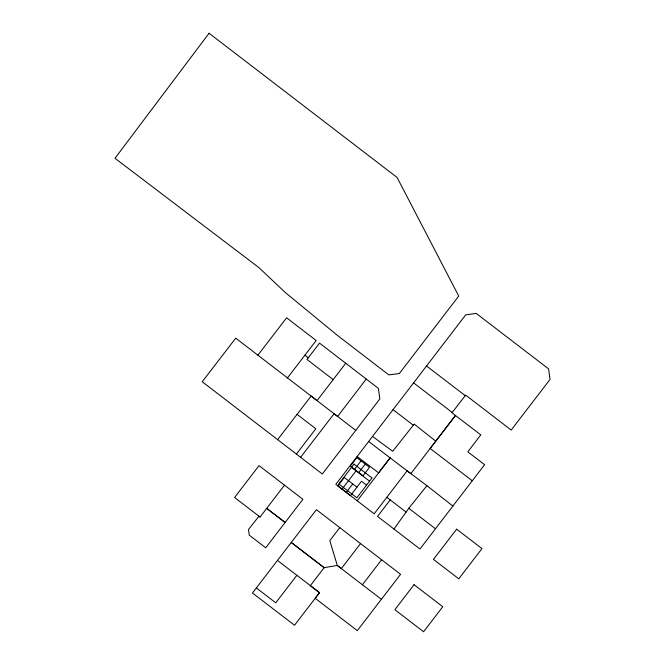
<?xml version="1.0" encoding="UTF-8"?>
<svg xmlns="http://www.w3.org/2000/svg" width="665" height="665" viewBox="0 0 665 665"><rect width="100%" height="100%" fill="white"/><g stroke="black" fill="none" stroke-linecap="round" stroke-linejoin="round"><path stroke-width="1" d="M393.963 529.041L408.809 508.268L426.93 485.674L452.873 506.065L419.972 549.007L377.545 516.414L390.239 499.872M284.495 485.176L260.065 517.029L234.587 497.487L259.042 465.616L302.907 499.315L265.709 547.785L249.225 535.134L248.486 529.523L258.943 516.231L260.007 517.038M277.446 560.42L319.508 592.673L294.52 625.25L252.459 592.997L316.415 509.673L400.579 574.319L381.419 599.281M452.873 506.065L484.602 464.71L467.827 451.843L480.778 434.877L451.942 412.782L465.675 395.126L511.186 430.064L550.013 379.441L548.608 368.909L476.265 313.431L465.741 314.836L335.808 484.344L374.162 513.821L407.171 470.803M354.595 469.274L361.062 460.837M342.051 489.132L356.041 470.878M358.809 472.507L365.276 464.07M346.274 492.366L352.741 483.929M296.864 575.3L275.767 602.814L256.349 587.935M357.221 500.803L390.156 457.852M339.782 527.619L329.807 540.612L337.296 565.425L341.353 568.55L360.555 543.571M324.121 567.686L310.339 585.657L319.508 592.673L315.193 598.309L357.313 630.628L381.361 599.29L337.238 565.433L324.121 567.686L291.228 542.449M472.266 480.762L430.147 448.459L455.467 415.484L410.837 473.663L368.626 441.485M362.45 584.735L381.627 559.747M257.862 355.218L286.615 317.795L316.166 340.522L287.421 377.928M333.157 379.607L306.981 359.466L319.549 343.115L378.427 388.41L379.815 398.958L322.326 473.987L202.243 381.743L235.734 338.153L355.775 430.38M277.629 439.648L311.12 396.057L317.047 400.629L345.725 363.256M296.382 454.062L315.817 428.759L297.064 414.362M300.613 457.296L334.079 413.73L337.612 416.431L366.265 379.058M372.516 436.423L392.699 451.269L414.179 424.112L435.758 441.169M378.576 472.873L390.106 457.861M426.93 485.674L407.113 470.812M357.105 456.498L378.634 472.865M351.477 467.395L369.574 481.194M366.548 485.134L361.486 481.261L350.488 495.6L337.828 485.899L344.295 477.462L356.955 487.162M426.531 365.974L465.251 395.658M413.58 382.857L452.2 412.458M393.04 409.657L413.322 425.218M304.903 355.193L308.277 357.787M408.751 508.276L435.492 528.766M266.715 508.351L285.152 522.49L266.665 508.359M291.278 542.44L324.171 567.677M386.806 497.287L406.082 512.075M209.076 33.25L114.987 158.287L259.009 267.687L284.928 292.193L336.806 334.902L388.817 374.902L399.366 373.514L458.734 296.05L397.072 177.439L209.076 33.25M356.839 457.603L350.372 466.04L363.032 475.741L369.499 467.304L356.839 457.603M353.979 464.128L338.784 483.954L356.847 497.794L372.034 477.969L353.979 464.128M414.054 584.693L394.877 609.697L423.58 631.75L442.765 606.746L414.054 584.693M456.647 529.174L433.472 559.39L458.775 578.824L481.975 548.583L456.647 529.174"/></g></svg>
